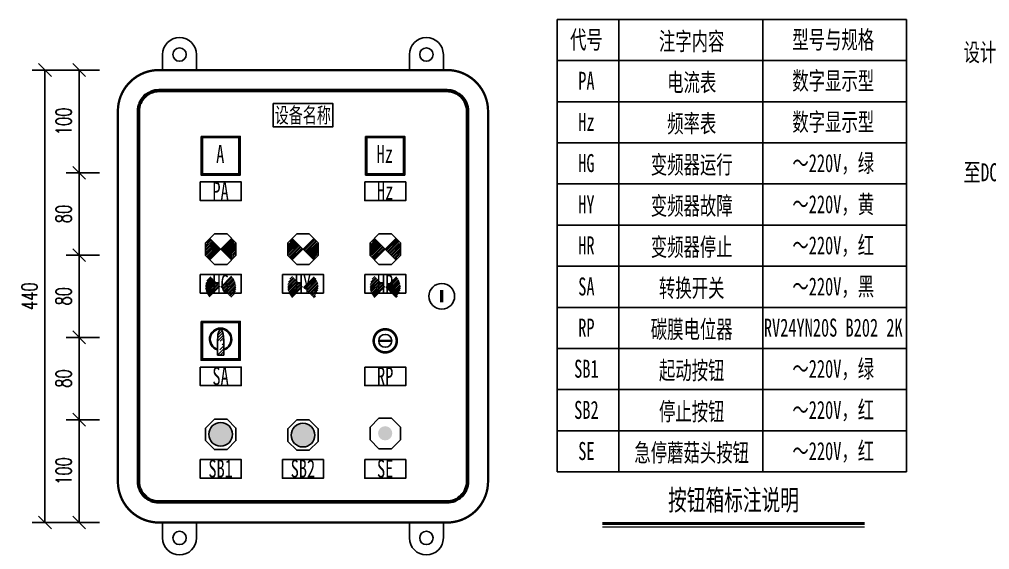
# Model space of a CAD drawing. Header units: millimetres. Extents: x 401220 to 2750366, y -101310 to 943175.
# Drawn here: x 812472 to 831342, y 648035 to 658346 of the extents above; entities that cross this region are included whole.
import ezdxf
from ezdxf.enums import TextEntityAlignment as Align

# ---------------------------------------------------------------- set-up
doc = ezdxf.new("R2010")
doc.units = ezdxf.units.MM
doc.linetypes.add('接地线', pattern=[1460, 500, 500, -200, 60, -200])
for name, color, linetype in [('1', 7, 'Continuous'), ('4', 1, 'Continuous'), ('文字', 7, 'Continuous'), ('标注-照明', 7, 'Continuous'), ('电气-接地设计-接地线', 3, '接地线')]:
    doc.layers.add(name, color=color, linetype=linetype)
doc.layers.add('CAXA0层', color=7, linetype='Continuous', lineweight=25)
doc.layers.add('SW', color=8, linetype='Continuous', lineweight=20)
doc.styles.add('DIM_FONT', font='txt.shx', dxfattribs={"width": 0.7, "bigfont": 'hzdx.shx'})
doc.styles.add('标准', font='NSimSun.ttf', dxfattribs={"width": 0.667})
doc.dimstyles.new('副本 DIM20', dxfattribs={"dimtxt": 300, "dimasz": 2, "dimexe": 250, "dimexo": 300, "dimgap": 150, "dimtad": 1, "dimdec": 4, "dimlfac": 0.05, "dimzin": 0, "dimdsep": 46, "dimtxsty": 'DIM_FONT', "dimblk1": '_DIMX', "dimblk2": '_DIMX', "dimsah": 1, "dimcen": 0.09, "dimadec": 0, "dimazin": 0, "dimtfac": 1, "dimtdec": 4, "dimtix": 1, "dimtmove": 2, "dimatfit": 3, "dimldrblk": '_DIMX', "dimfxl": 250, "dimtolj": 1, "dimtzin": 0, "dimarcsym": 0})

# ---------------------------------------------------------------- blocks, each defined once
blk = doc.blocks.new('_Oblique')
at = {"color": 0, "linetype": 'ByBlock', "lineweight": -2}
blk.add_line((-0.5, -0.5), (0.5, 0.5), dxfattribs=at)
blk = doc.blocks.new('*D47')
at = {"layer": '1', "color": 3, "linetype": 'ByBlock', "lineweight": -2}
for p, q in [((814028, 653762), (813383, 653762)), ((813633, 653762), (813633, 652162)), ((814028, 652162), (813383, 652162))]:
    blk.add_line(p, q, dxfattribs=at)
at = {"layer": 'Defpoints', "color": 0, "linetype": 'ByBlock'}
for p in [(814328, 653762), (813633, 652162), (814328, 652162)]:
    blk.add_point(p, dxfattribs=at)
at = {"layer": '1', "color": 3, "linetype": 'ByBlock', "lineweight": -2, "xscale": 250, "yscale": 250, "zscale": 250}
for p, rotation in [((813633, 653762), 90), ((813633, 652162), 270)]:
    blk.add_blockref('_Oblique', p, dxfattribs=dict(at, rotation=rotation))
at = {"layer": '1', "color": 7, "linetype": 'ByBlock', "insert": (813333, 652962), "char_height": 300, "attachment_point": 5, "rotation": 90, "style": 'DIM_FONT'}
blk.add_mtext('\\A1;80', dxfattribs=at)
blk = doc.blocks.new('_DIMX')
blk.add_line((-150, 0), (150, 0))
at = {"const_width": 50}
blk.add_lwpolyline([(-70, -70), (70, 70)], dxfattribs=at)
blk = doc.blocks.new('*D48')
at = {"layer": '1', "color": 3, "linetype": 'ByBlock', "lineweight": -2}
for p, q in [((813705, 657362), (812719, 657362)), ((812969, 657362), (812969, 648562)), ((813705, 648562), (812719, 648562))]:
    blk.add_line(p, q, dxfattribs=at)
at = {"layer": 'Defpoints', "color": 0, "linetype": 'ByBlock'}
for p in [(814005, 657362), (812969, 648562), (814005, 648562)]:
    blk.add_point(p, dxfattribs=at)
at = {"layer": '1', "color": 3, "linetype": 'ByBlock', "lineweight": -2, "xscale": 250, "yscale": 250, "zscale": 250}
for p, rotation in [((812969, 657362), 90), ((812969, 648562), 270)]:
    blk.add_blockref('_Oblique', p, dxfattribs=dict(at, rotation=rotation))
at = {"layer": '1', "color": 7, "linetype": 'ByBlock', "insert": (812669, 652962), "char_height": 300, "attachment_point": 5, "rotation": 90, "style": 'DIM_FONT'}
blk.add_mtext('\\A1;440', dxfattribs=at)
blk = doc.blocks.new('*D49')
at = {"layer": '1', "color": 3, "linetype": 'ByBlock', "lineweight": -2}
for p, q in [((814028, 657362), (813383, 657362)), ((813633, 657362), (813633, 655362)), ((814028, 655362), (813383, 655362))]:
    blk.add_line(p, q, dxfattribs=at)
at = {"layer": 'Defpoints', "color": 0, "linetype": 'ByBlock'}
for p in [(814328, 657362), (813633, 655362), (814328, 655362)]:
    blk.add_point(p, dxfattribs=at)
at = {"layer": '1', "color": 3, "linetype": 'ByBlock', "lineweight": -2, "xscale": 250, "yscale": 250, "zscale": 250}
for p, rotation in [((813633, 657362), 90), ((813633, 655362), 270)]:
    blk.add_blockref('_Oblique', p, dxfattribs=dict(at, rotation=rotation))
at = {"layer": '1', "color": 7, "linetype": 'ByBlock', "insert": (813333, 656362), "char_height": 300, "attachment_point": 5, "rotation": 90, "style": 'DIM_FONT'}
blk.add_mtext('\\A1;100', dxfattribs=at)
blk = doc.blocks.new('*D50')
at = {"layer": '1', "color": 3, "linetype": 'ByBlock', "lineweight": -2}
for p, q in [((813874, 655362), (813383, 655362)), ((813633, 653762), (813633, 655362)), ((813812, 653762), (813383, 653762))]:
    blk.add_line(p, q, dxfattribs=at)
at = {"layer": 'Defpoints', "color": 0, "linetype": 'ByBlock'}
for p in [(813633, 655362), (814174, 655362), (814112, 653762)]:
    blk.add_point(p, dxfattribs=at)
at = {"layer": '1', "color": 3, "linetype": 'ByBlock', "lineweight": -2, "xscale": 250, "yscale": 250, "zscale": 250}
for p, rotation in [((813633, 655362), 90), ((813633, 653762), 270)]:
    blk.add_blockref('_Oblique', p, dxfattribs=dict(at, rotation=rotation))
at = {"layer": '1', "color": 7, "linetype": 'ByBlock', "insert": (813333, 654562), "char_height": 300, "attachment_point": 5, "rotation": 90, "style": 'DIM_FONT'}
blk.add_mtext('\\A1;80', dxfattribs=at)
blk = doc.blocks.new('*D54')
at = {"layer": '1', "color": 3, "linetype": 'ByBlock', "lineweight": -2}
for p, q in [((814028, 650562), (813383, 650562)), ((813633, 648562), (813633, 650562)), ((814028, 648562), (813383, 648562))]:
    blk.add_line(p, q, dxfattribs=at)
at = {"layer": 'Defpoints', "color": 0, "linetype": 'ByBlock'}
for p in [(813633, 650562), (814328, 650562), (814328, 648562)]:
    blk.add_point(p, dxfattribs=at)
at = {"layer": '1', "color": 3, "linetype": 'ByBlock', "lineweight": -2, "xscale": 250, "yscale": 250, "zscale": 250}
for p, rotation in [((813633, 650562), 90), ((813633, 648562), 270)]:
    blk.add_blockref('_Oblique', p, dxfattribs=dict(at, rotation=rotation))
at = {"layer": '1', "color": 7, "linetype": 'ByBlock', "insert": (813333, 649562), "char_height": 300, "attachment_point": 5, "rotation": 90, "style": 'DIM_FONT'}
blk.add_mtext('\\A1;100', dxfattribs=at)
blk = doc.blocks.new('*D55')
at = {"layer": '1', "color": 3, "linetype": 'ByBlock', "lineweight": -2}
for p, q in [((813812, 652162), (813383, 652162)), ((813633, 652162), (813633, 650562)), ((813874, 650562), (813383, 650562))]:
    blk.add_line(p, q, dxfattribs=at)
at = {"layer": 'Defpoints', "color": 0, "linetype": 'ByBlock'}
for p in [(814112, 652162), (813633, 650562), (814174, 650562)]:
    blk.add_point(p, dxfattribs=at)
at = {"layer": '1', "color": 3, "linetype": 'ByBlock', "lineweight": -2, "xscale": 250, "yscale": 250, "zscale": 250}
for p, rotation in [((813633, 652162), 90), ((813633, 650562), 270)]:
    blk.add_blockref('_Oblique', p, dxfattribs=dict(at, rotation=rotation))
at = {"layer": '1', "color": 7, "linetype": 'ByBlock', "insert": (813333, 651362), "char_height": 300, "attachment_point": 5, "rotation": 90, "style": 'DIM_FONT'}
blk.add_mtext('\\A1;80', dxfattribs=at)

msp = doc.modelspace()

# ---------------------------------------------------------------- hatches: boundary and pattern name
at = {"linetype": 'ByBlock', "lineweight": 25}
h = msp.add_hatch(dxfattribs=at)
h.set_pattern_fill('ANSI31', color=3, scale=184.8, style=0)
h.set_pattern_definition([(45, (251984.85, 656072.426), (-16.3341666, 16.3341666), [])])
h.paths.add_polyline_path([(816387.21089, 653877.46513), (816178.30721, 654086.71597, 0.1991281417), (816091.53089, 653877.46513, 0.1986966109), (816177.96005, 653668.56145)])
h.paths.add_polyline_path([(816596.46173, 654086.36882), (816387.21089, 653877.46513), (816596.11457, 653668.21429, 0.1991281417), (816682.89089, 653877.46513, 0.1986966109)])
h = msp.add_hatch(dxfattribs=at)
h.set_pattern_fill('ANSI31', color=2, scale=184.8, style=0)
h.set_pattern_definition([(45, (254974.65, 656072.426), (-16.3341666, 16.3341666), [])])
h.paths.add_polyline_path([(817987.15644, 653877.46513), (817778.25275, 654086.71597, 0.1991281417), (817691.47644, 653877.46513, 0.1986966109), (817777.9056, 653668.56145)])
h.paths.add_polyline_path([(818196.40728, 654086.36882), (817987.15644, 653877.46513), (818196.06012, 653668.21429, 0.1991281417), (818282.83644, 653877.46513, 0.1986966109)])
h = msp.add_hatch(dxfattribs=at)
h.set_pattern_fill('ANSI31', color=1, scale=184.8, style=0)
h.set_pattern_definition([(45, (256574.703, 656072.426), (-16.3341666, 16.3341666), [])])
h.paths.add_polyline_path([(819587.21089, 653877.46513), (819378.30721, 654086.71597, 0.1991281417), (819291.53089, 653877.46513, 0.1986966109), (819377.96005, 653668.56145)])
h.paths.add_polyline_path([(819796.46173, 654086.36882), (819587.21089, 653877.46513), (819796.11457, 653668.21429, 0.1991281417), (819882.89089, 653877.46513, 0.1986966109)])
h = msp.add_hatch(dxfattribs=at)
h.set_pattern_fill('ANSI31', color=3, scale=184.8, style=0)
h.set_pattern_definition([(45, (251984.85, 655337.402), (-16.3341666, 16.3341666), [])])
h.paths.add_polyline_path([(816387.21089, 653142.44092), (816178.30721, 653351.69176, 0.1991281417), (816091.53089, 653142.44092, 0.1986966109), (816177.96005, 652933.53723)])
h.paths.add_polyline_path([(816596.46173, 653351.3446), (816387.21089, 653142.44092), (816596.11457, 652933.19008, 0.1991281417), (816682.89089, 653142.44092, 0.1986966109)])
h = msp.add_hatch(dxfattribs=at)
h.set_pattern_fill('ANSI31', color=2, scale=184.8, style=0)
h.set_pattern_definition([(45, (254974.65, 655337.402), (-16.3341666, 16.3341666), [])])
h.paths.add_polyline_path([(817987.15644, 653142.44092), (817778.25275, 653351.69176, 0.1991281417), (817691.47644, 653142.44092, 0.1986966109), (817777.9056, 652933.53723)])
h.paths.add_polyline_path([(818196.40728, 653351.3446), (817987.15644, 653142.44092), (818196.06012, 652933.19008, 0.1991281417), (818282.83644, 653142.44092, 0.1986966109)])
h = msp.add_hatch(dxfattribs=at)
h.set_pattern_fill('ANSI31', color=1, scale=184.8, style=0)
h.set_pattern_definition([(45, (256574.703, 655337.402), (-16.3341666, 16.3341666), [])])
h.paths.add_polyline_path([(819587.21089, 653142.44092), (819378.30721, 653351.69176, 0.1991281417), (819291.53089, 653142.44092, 0.1986966109), (819377.96005, 652933.53723)])
h.paths.add_polyline_path([(819796.46173, 653351.3446), (819587.21089, 653142.44092), (819796.11457, 652933.19008, 0.1991281417), (819882.89089, 653142.44092, 0.1986966109)])
at = {"layer": '文字', "linetype": 'ByBlock', "ltscale": 0.2}
h = msp.add_hatch(dxfattribs=at)
h.set_pattern_fill('ANSI31', color=0, scale=308, style=0)
h.set_pattern_definition([(45, (-2547717.383, 2025065.715), (-27.22361108, 27.22361108), [])])
edge = h.paths.add_edge_path()
edge.add_line((816448.16048, 651814.33577), (816448.16048, 652089.63379))
edge.add_line((816323.45738, 652089.63331), (816323.45738, 651814.33577))
edge.add_arc((815551.77602, 652089.63331), 896.38446, 359.999999998, 366.231131725)
edge.add_arc((815967.59812, 652135.03466), 478.09114, 6.231131717, 14.766974326)
edge.add_arc((816226.49087, 652203.27746), 210.3552, 14.766974338, 32.471625257)
edge.add_arc((816385.80893, 652304.66337), 21.51308, 32.471625271, 90.000000016)
edge.add_arc((816385.80893, 652304.66337), 21.51308, 90.000000007, 147.528374752)
edge.add_arc((816545.12699, 652203.27746), 210.3552, 147.528374742, 165.233025662)
edge.add_arc((816804.01974, 652135.03466), 478.09114, 165.233025662, 173.76886827)
edge.add_arc((817219.84184, 652089.63331), 896.38446, 173.768868275, 180.000000001)
edge.add_line((816323.45738, 651814.33577), (816448.16048, 651814.33577))
at = {"layer": '电气-接地设计-接地线', "linetype": 'ByBlock', "ltscale": 0.2}
h = msp.add_hatch(color=3, dxfattribs=at)
edge = h.paths.add_edge_path()
edge.add_arc((816387.21089, 650277.45999), 230.34819, 0, 360)
h = msp.add_hatch(color=1, dxfattribs=at)
edge = h.paths.add_edge_path()
edge.add_arc((817987.15644, 650261.94238), 230.34819, 0, 360)
h = msp.add_hatch(color=1, dxfattribs=at)
edge = h.paths.add_edge_path()
edge.add_arc((819585.81803, 650297.45843), 138.20891, 0, 360)

# ---------------------------------------------------------------- linework, layer by layer
at = {"color": 3, "linetype": 'ByBlock', "lineweight": 25}
for p, q in [((816596.46173, 654086.36882), (816177.96005, 653668.56145)), ((816596.11457, 653668.21429), (816178.30721, 654086.71597))]:
    msp.add_line(p, q, dxfattribs=at)
at = {"color": 2, "linetype": 'ByBlock', "lineweight": 25}
for p, q in [((818196.40728, 654086.36882), (817777.9056, 653668.56145)), ((818196.06012, 653668.21429), (817778.25275, 654086.71597))]:
    msp.add_line(p, q, dxfattribs=at)
at = {"color": 1, "linetype": 'ByBlock', "lineweight": 25}
for p, q in [((819796.46173, 654086.36882), (819377.96005, 653668.56145)), ((819796.11457, 653668.21429), (819378.30721, 654086.71597))]:
    msp.add_line(p, q, dxfattribs=at)
at = {"color": 0, "linetype": 'ByBlock', "lineweight": 25}
for p, q in [((816323.45738, 652089.63331), (816323.45738, 651814.33577)), ((816448.16048, 651814.33577), (816448.16048, 652089.63379)), ((816323.45738, 651814.33577), (816448.16048, 651814.33577))]:
    msp.add_line(p, q, dxfattribs=at)
at = {"color": 252, "linetype": 'ByBlock', "lineweight": 50}
for points in [[(815187.21089, 656961.63037, 0.4142135624), (814787.21089, 656561.63037)], [(821187.21089, 656561.63037, 0.4142135624), (820787.21089, 656961.63037)], [(814787.21089, 649361.63037, 0.4142135624), (815187.21089, 648961.63037)], [(820787.21089, 648961.63037, 0.4142135624), (821187.21089, 649361.63037)]]:
    msp.add_lwpolyline(points, format="xyb", dxfattribs=at)
for points in [[(815187.21089, 656961.63037), (820787.21089, 656961.63037)], [(814787.21089, 649361.63037), (814787.21089, 656561.63037)], [(821187.21089, 656561.63037), (821187.21089, 649361.63037)], [(820787.21089, 648961.63037), (815187.21089, 648961.63037)]]:
    msp.add_lwpolyline(points, dxfattribs=at)
at = {"color": 0, "linetype": 'ByBlock', "lineweight": 25}
for points in [[(817407.57794, 656711.63037), (818566.84384, 656711.63037), (818566.84384, 656255.60427), (817407.57794, 656255.60427)], [(815988.1469, 655186.15551), (816786.27488, 655186.15551), (816786.27488, 654823.33575), (815988.1469, 654823.33575)], [(819188.1469, 655186.15808), (819986.27488, 655186.15808), (819986.27488, 654823.33832), (819188.1469, 654823.33832)], [(815988.1469, 653386.15551), (816786.27488, 653386.15551), (816786.27488, 653023.33575), (815988.1469, 653023.33575)], [(817588.09244, 653386.15551), (818386.22043, 653386.15551), (818386.22043, 653023.33575), (817588.09244, 653023.33575)], [(819188.1469, 653386.15551), (819986.27488, 653386.15551), (819986.27488, 653023.33575), (819188.1469, 653023.33575)], [(816004.63567, 652471.39384), (816767.07027, 652471.39384), (816767.07027, 651719.12191), (816004.63567, 651719.12191)], [(815988.1469, 651586.15551), (816786.27488, 651586.15551), (816786.27488, 651223.33575), (815988.1469, 651223.33575)], [(819188.1469, 651586.15808), (819986.27488, 651586.15808), (819986.27488, 651223.33832), (819188.1469, 651223.33832)], [(815988.1469, 649786.15551), (816786.27488, 649786.15551), (816786.27488, 649423.33575), (815988.1469, 649423.33575)], [(817588.09244, 649786.15808), (818386.22043, 649786.15808), (818386.22043, 649423.33832), (817588.09244, 649423.33832)], [(819188.1469, 649786.15808), (819986.27488, 649786.15808), (819986.27488, 649423.33832), (819188.1469, 649423.33832)]]:
    msp.add_lwpolyline(points, close=True, dxfattribs=at)
at = {"color": 6, "linetype": 'ByBlock', "lineweight": 25}
for points in [[(816004.63567, 656071.39384), (816767.07027, 656071.39384), (816767.07027, 655319.12191), (816004.63567, 655319.12191)], [(819204.63567, 656071.39641), (819967.07027, 656071.39641), (819967.07027, 655319.12448), (819204.63567, 655319.12448)]]:
    msp.add_lwpolyline(points, close=True, dxfattribs=at)
at = {"color": 3, "linetype": 'ByBlock', "lineweight": 25}
msp.add_lwpolyline([(816264.73622, 654173.14513), (816091.53089, 653999.9398), (816091.53089, 653754.99047), (816264.73622, 653581.78513), (816509.68555, 653581.78513), (816682.89089, 653754.99047), (816682.89089, 653999.9398), (816509.68555, 654173.14513)], close=True, dxfattribs=at)
at = {"color": 2, "linetype": 'ByBlock', "lineweight": 25}
msp.add_lwpolyline([(817864.68177, 654173.14513), (817691.47644, 653999.9398), (817691.47644, 653754.99047), (817864.68177, 653581.78513), (818109.6311, 653581.78513), (818282.83644, 653754.99047), (818282.83644, 653999.9398), (818109.6311, 654173.14513)], close=True, dxfattribs=at)
at = {"color": 1, "linetype": 'ByBlock', "lineweight": 25}
msp.add_lwpolyline([(819464.73622, 654173.14513), (819291.53089, 653999.9398), (819291.53089, 653754.99047), (819464.73622, 653581.78513), (819709.68555, 653581.78513), (819882.89089, 653754.99047), (819882.89089, 653999.9398), (819709.68555, 654173.14513)], close=True, dxfattribs=at)
at = {"color": 3, "linetype": 'ByBlock', "const_width": 64}
msp.add_lwpolyline([(820687.46714, 653081.45103), (820687.46714, 652845.48673)], dxfattribs=at)
at = {"color": 0, "linetype": 'ByBlock', "lineweight": 25}
msp.add_lwpolyline([(816448.16048, 652089.63331), (816442.86476, 652186.92644), (816429.89813, 652256.89456, 0.077405152), (816403.9586, 652316.21335), (816385.80893, 652326.17644), (816367.65926, 652316.21335), (816341.71973, 652256.89456, 0.0372618705), (816328.7531, 652186.92644), (816323.45738, 652089.63331)], format="xyb", dxfattribs=at)
at = {"linetype": 'ByBlock', "lineweight": 25}
for points in [[(816264.73622, 650573.14256), (816091.53089, 650399.93723), (816091.53089, 650154.9879), (816264.73622, 649981.78256), (816509.68555, 649981.78256), (816682.89089, 650154.9879), (816682.89089, 650399.93723), (816509.68555, 650573.14256)], [(817864.68177, 650557.62496), (817691.47644, 650384.41962), (817691.47644, 650139.47029), (817864.68177, 649966.26496), (818109.6311, 649966.26496), (818282.83644, 650139.47029), (818282.83644, 650384.41962), (818109.6311, 650557.62496)], [(819464.73622, 650588.66531), (819291.53089, 650415.45998), (819291.53089, 650170.51065), (819464.73622, 649997.30531), (819709.68555, 649997.30531), (819882.89089, 650170.51065), (819882.89089, 650415.45998), (819709.68555, 650588.66531)]]:
    msp.add_lwpolyline(points, close=True, dxfattribs=at)
at = {"color": 3, "linetype": 'ByBlock'}
for start, end in [(90, 270), (270, 90)]:
    msp.add_arc((820687.21089, 652961.63037), 250, start, end, dxfattribs=at)
at = {"color": 0, "linetype": 'ByBlock', "lineweight": 25}
for radius, start, end in [(216.4831, 286.73947867, 253.26052133), (200.7336, 288.09650246, 251.90349754)]:
    msp.add_arc((816385.80893, 652125.44284), radius, start, end, dxfattribs=at)
at = {"layer": '1', "color": 3, "const_width": 50}
msp.add_lwpolyline([(819362.21089, 652095.25787, 1), (819812.21089, 652095.25787, 1)], format="xyb", close=True, dxfattribs=at)
at = {"layer": '1', "color": 3, "const_width": 45}
msp.add_lwpolyline([(819461.06531, 652095.25787), (819713.35646, 652095.25787)], dxfattribs=at)
at = {"layer": '1', "color": 3}
msp.add_circle((819587.21089, 652095.25787), 126.14558, dxfattribs=at)
at = {"layer": '4', "color": 0, "linetype": 'ByBlock'}
for p, q in [((815257.21089, 657661.63037), (815257.21089, 657361.63037)), ((815917.21089, 657661.63037), (815917.21089, 657361.63037)), ((820057.21089, 657661.63037), (820057.21089, 657361.63037)), ((820717.21089, 657661.63037), (820717.21089, 657361.63037)), ((815257.21089, 648261.63037), (815257.21089, 648561.63037)), ((815917.21089, 648261.63037), (815917.21089, 648561.63037)), ((820057.21089, 648261.63037), (820057.21089, 648561.63037)), ((820717.21089, 648261.63037), (820717.21089, 648561.63037))]:
    msp.add_line(p, q, dxfattribs=at)
at = {"layer": '4', "color": 0, "linetype": 'ByBlock', "const_width": 45}
for points in [[(815187.21089, 657361.63037, 0.4142135624), (814387.21089, 656561.63037)], [(821587.21089, 656561.63037, 0.4142135624), (820787.21089, 657361.63037)], [(814387.21089, 649361.63037, 0.4142135624), (815187.21089, 648561.63037)], [(820787.21089, 648561.63037, 0.4142135624), (821587.21089, 649361.63037)]]:
    msp.add_lwpolyline(points, format="xyb", dxfattribs=at)
for points in [[(815187.21089, 657361.63037), (820787.21089, 657361.63037)], [(814387.21089, 649361.63037), (814387.21089, 656561.63037)], [(821587.21089, 656561.63037), (821587.21089, 649361.63037)], [(820787.21089, 648561.63037), (815187.21089, 648561.63037)]]:
    msp.add_lwpolyline(points, dxfattribs=at)
at = {"layer": '4', "color": 0, "linetype": 'ByBlock'}
for centre in [(815587.21089, 657661.63037), (820387.21089, 657661.63037), (815587.21089, 648261.63037), (820387.21089, 648261.63037)]:
    msp.add_circle(centre, 130, dxfattribs=at)
for centre, start, end in [((815587.21089, 657661.63037), 0, 180), ((820387.21089, 657661.63037), 0, 180), ((815587.21089, 648261.63037), 180, 0), ((820387.21089, 648261.63037), 180, 0)]:
    msp.add_arc(centre, 330, start, end, dxfattribs=at)
at = {"layer": 'CAXA0层', "color": 2, "linetype": 'ByBlock', "lineweight": 40}
msp.add_line((823812.88057, 648544.37474), (828911.02586, 648544.37474), dxfattribs=at)
at = {"layer": 'CAXA0层', "color": 2, "linetype": 'ByBlock', "lineweight": 0}
msp.add_line((823812.88057, 648478.89182), (828911.02586, 648478.89182), dxfattribs=at)
at = {"layer": 'SW', "color": 7, "linetype": 'ByBlock', "lineweight": 25}
for p, q in [((822928.54169, 658346.10339), (824128.54169, 658346.10339)), ((822928.54169, 657546.10339), (822928.54169, 658346.10339)), ((824128.54169, 658346.10339), (826928.54169, 658346.10339)), ((824128.54169, 657546.10339), (824128.54169, 658346.10339)), ((826928.54169, 657546.10339), (826928.54169, 658346.10339)), ((826928.54169, 658346.10339), (829728.54169, 658346.10339)), ((829728.54169, 657546.10339), (829728.54169, 658346.10339)), ((822928.54169, 657546.10339), (824128.54169, 657546.10339)), ((822928.54169, 656746.10339), (822928.54169, 657546.10339)), ((824128.54169, 657546.10339), (826928.54169, 657546.10339)), ((824128.54169, 656746.10339), (824128.54169, 657546.10339)), ((826928.54169, 656746.10339), (826928.54169, 657546.10339)), ((826928.54169, 657546.10339), (829728.54169, 657546.10339)), ((829728.54169, 656746.10339), (829728.54169, 657546.10339)), ((829728.54169, 656746.10339), (829728.54169, 657546.10339)), ((822928.54169, 656746.10339), (824128.54169, 656746.10339)), ((822928.54169, 655946.10339), (822928.54169, 656746.10339)), ((824128.54169, 656746.10339), (826928.54169, 656746.10339)), ((824128.54169, 655946.10339), (824128.54169, 656746.10339)), ((826928.54169, 656746.10339), (829728.54169, 656746.10339)), ((826928.54169, 655946.10339), (826928.54169, 656746.10339)), ((829728.54169, 655946.10339), (829728.54169, 656746.10339)), ((829728.54169, 655946.10339), (829728.54169, 656746.10339)), ((822928.54169, 655146.10339), (822928.54169, 655946.10339)), ((822928.54169, 655946.10339), (824128.54169, 655946.10339)), ((824128.54169, 655146.10339), (824128.54169, 655946.10339)), ((824128.54169, 655946.10339), (826928.54169, 655946.10339)), ((826928.54169, 655146.10339), (826928.54169, 655946.10339)), ((826928.54169, 655946.10339), (829728.54169, 655946.10339)), ((829728.54169, 655146.10339), (829728.54169, 655946.10339)), ((829728.54169, 655146.10339), (829728.54169, 655946.10339)), ((822928.54169, 655146.10339), (824128.54169, 655146.10339)), ((822928.54169, 654346.10339), (822928.54169, 655146.10339)), ((824128.54169, 655146.10339), (826928.54169, 655146.10339)), ((824128.54169, 654346.10339), (824128.54169, 655146.10339)), ((826928.54169, 654346.10339), (826928.54169, 655146.10339)), ((826928.54169, 655146.10339), (829728.54169, 655146.10339)), ((829728.54169, 654346.10339), (829728.54169, 655146.10339)), ((829728.54169, 654346.10339), (829728.54169, 655146.10339)), ((822928.54169, 654346.10339), (824128.54169, 654346.10339)), ((822928.54169, 653546.10339), (822928.54169, 654346.10339)), ((824128.54169, 654346.10339), (826928.54169, 654346.10339)), ((824128.54169, 653546.10339), (824128.54169, 654346.10339)), ((826928.54169, 653546.10339), (826928.54169, 654346.10339)), ((826928.54169, 654346.10339), (829728.54169, 654346.10339)), ((829728.54169, 653546.10339), (829728.54169, 654346.10339)), ((829728.54169, 653546.10339), (829728.54169, 654346.10339)), ((822928.54169, 653546.10339), (824128.54169, 653546.10339)), ((822928.54169, 652746.10339), (822928.54169, 653546.10339)), ((824128.54169, 653546.10339), (826928.54169, 653546.10339)), ((824128.54169, 652746.10339), (824128.54169, 653546.10339)), ((826928.54169, 652746.10339), (826928.54169, 653546.10339)), ((826928.54169, 653546.10339), (829728.54169, 653546.10339)), ((829728.54169, 652746.10339), (829728.54169, 653546.10339)), ((829728.54169, 652746.10339), (829728.54169, 653546.10339)), ((822928.54169, 652746.10339), (824128.54169, 652746.10339)), ((822928.54169, 651946.10339), (822928.54169, 652746.10339)), ((824128.54169, 652746.10339), (826928.54169, 652746.10339)), ((824128.54169, 651946.10339), (824128.54169, 652746.10339)), ((826928.54169, 652746.10339), (829728.54169, 652746.10339)), ((826928.54169, 651946.10339), (826928.54169, 652746.10339)), ((829728.54169, 651946.10339), (829728.54169, 652746.10339)), ((829728.54169, 651946.10339), (829728.54169, 652746.10339)), ((822928.54169, 651146.10339), (822928.54169, 651946.10339)), ((822928.54169, 651946.10339), (824128.54169, 651946.10339)), ((824128.54169, 651146.10339), (824128.54169, 651946.10339)), ((824128.54169, 651946.10339), (826928.54169, 651946.10339)), ((826928.54169, 651146.10339), (826928.54169, 651946.10339)), ((826928.54169, 651946.10339), (829728.54169, 651946.10339)), ((829728.54169, 651146.10339), (829728.54169, 651946.10339)), ((829728.54169, 651146.10339), (829728.54169, 651946.10339)), ((822928.54169, 651146.10339), (824128.54169, 651146.10339)), ((822928.54169, 650346.10339), (822928.54169, 651146.10339)), ((824128.54169, 651146.10339), (826928.54169, 651146.10339)), ((824128.54169, 650346.10339), (824128.54169, 651146.10339)), ((826928.54169, 651146.10339), (829728.54169, 651146.10339)), ((826928.54169, 650346.10339), (826928.54169, 651146.10339)), ((829728.54169, 650346.10339), (829728.54169, 651146.10339)), ((822928.54169, 650346.10339), (824128.54169, 650346.10339)), ((822928.54169, 649546.10339), (822928.54169, 650346.10339)), ((824128.54169, 650346.10339), (826928.54169, 650346.10339)), ((824128.54169, 649546.10339), (824128.54169, 650346.10339)), ((826928.54169, 650346.10339), (829728.54169, 650346.10339)), ((826928.54169, 649546.10339), (826928.54169, 650346.10339)), ((829728.54169, 649546.10339), (829728.54169, 650346.10339)), ((829728.54169, 649546.10339), (829728.54169, 650346.10339)), ((822928.54169, 649546.10339), (824128.54169, 649546.10339)), ((824128.54169, 649546.10339), (826928.54169, 649546.10339)), ((826928.54169, 649546.10339), (829728.54169, 649546.10339))]:
    msp.add_line(p, q, dxfattribs=at)
at = {"layer": '标注-照明', "color": 6, "linetype": 'ByBlock'}
for points in [[(816030.99293, 656051.61121), (816740.62493, 656051.61121), (816740.62493, 655341.97921), (816030.99293, 655341.97921)], [(819230.99293, 656051.61379), (819940.62493, 656051.61379), (819940.62493, 655341.98179), (819230.99293, 655341.98179)]]:
    msp.add_lwpolyline(points, close=True, dxfattribs=at)
at = {"layer": '标注-照明', "color": 0, "linetype": 'ByBlock'}
msp.add_lwpolyline([(816030.99293, 652451.61121), (816740.62493, 652451.61121), (816740.62493, 651741.97921), (816030.99293, 651741.97921)], close=True, dxfattribs=at)
at = {"layer": '电气-接地设计-接地线', "color": 3, "linetype": 'ByBlock', "ltscale": 0.2}
msp.add_circle((816387.21089, 650277.45999), 230.34819, dxfattribs=at)
at = {"layer": '电气-接地设计-接地线', "color": 1, "linetype": 'ByBlock', "ltscale": 0.2}
msp.add_circle((817987.15644, 650261.94238), 230.34819, dxfattribs=at)

# ---------------------------------------------------------------- texts
at = {"layer": 'SW', "color": 7, "linetype": 'ByBlock', "lineweight": 25, "style": '标准', "width": 0.667}
for s, height, p in [('代号', 350, (823499.87068, 657777.01683)), ('型号与规格', 350, (828300.67274, 657777.01683)), ('注字内容', 350, (825547.80995, 657746.10339)), ('PA', 350, (823499.87068, 656977.01683)), ('电流表', 350, (825547.80995, 656946.10339)), ('数字显示型', 350, (828300.67274, 656977.01683)), ('设备名称', 300, (817984.35275, 656333.36787)), ('Hz', 350, (823499.87068, 656177.01683)), ('频率表', 350, (825547.80995, 656146.10339)), ('数字显示型', 350, (828300.67274, 656177.01683)), ('A', 350, (816378.05469, 655554.36177)), ('Hz', 350, (819578.05469, 655554.36435)), ('HG', 350, (823499.87068, 655377.01683)), ('变频器运行', 350, (825547.80995, 655346.10339)), ('～220V，绿', 350, (828300.67274, 655377.01683)), ('PA', 350, (816384.50606, 654835.53078)), ('Hz', 350, (819584.50606, 654835.53335)), ('～220V，黄', 350, (828300.67274, 654577.01683)), ('HY', 350, (823499.87068, 654577.01683)), ('变频器故障', 350, (825547.80995, 654546.10339)), ('HR', 350, (823499.87068, 653777.01683)), ('变频器停止', 350, (825547.80995, 653746.10339)), ('～220V，红', 350, (828300.67274, 653777.01683)), ('HG', 350, (816385.85297, 653035.53335)), ('HY', 350, (817985.79852, 653035.53335)), ('HR', 350, (819585.85297, 653035.53335)), ('SA', 350, (823499.87068, 652977.01683)), ('转换开关', 350, (825547.80995, 652946.10339)), ('～220V，黑', 350, (828300.67274, 652977.01683)), ('RP', 350, (823499.87068, 652177.01683)), ('碳膜电位器', 350, (825547.80995, 652146.10339)), ('RV24YN20S B202 2K', 350, (828300.67274, 652177.01683)), ('～220V，绿', 350, (828300.67274, 651377.01683)), ('SA', 350, (816384.50606, 651235.53078)), ('RP', 350, (819585.85297, 651235.53335)), ('SB1', 350, (823499.87068, 651377.01683)), ('起动按钮', 350, (825547.80995, 651346.10339)), ('SB2', 350, (823499.87068, 650577.01683)), ('停止按钮', 350, (825547.80995, 650546.10339)), ('～220V，红', 350, (828300.67274, 650577.01683)), ('SE', 350, (823499.87068, 649777.01683)), ('急停蘑菇头按钮', 350, (825547.80995, 649746.10339)), ('～220V，红', 350, (828300.67274, 649777.01683)), ('SB1', 350, (816385.85297, 649435.53078)), ('SB2', 350, (817985.79852, 649435.53335)), ('SE', 350, (819585.85297, 649435.53335))]:
    msp.add_text(s, height=height, dxfattribs=at).set_placement(p, align=Align.CENTER)
at = {"layer": 'SW', "color": 2, "linetype": 'ByBlock', "lineweight": 25, "style": '标准', "width": 0.667}
msp.add_text('按钮箱标注说明', height=400, dxfattribs=at).set_placement((826361.72549, 648799.38877), align=Align.CENTER)
at = {"layer": 'SW', "color": 0, "linetype": 'ByBlock', "lineweight": 25, "insert": (830834.78307, 657881.75951), "char_height": 350, "width": 17631.4624727, "attachment_point": 1, "style": '标准'}
msp.add_mtext('设计说明：\\P{\\W0.7;    1、\\W0.667;\\C7;本型号按钮箱共有}7{\\C7;个，其代号详见电动机代号替换表。\\P\\W0.7;\\C0;    2、\\W0.667;\\C7;按钮箱均为聚碳酸酯材质，透明盖，加双层门双层板，防护等级IP54。\\W0.7;\\C0;\\P    3、本方案通过变频器I/O卡扩展一对模拟量输出口引至DCS显示频率和电流，亦可通过柜内增加分流器扩展模拟量引至DCS。\\P    4、\\W0.667;\\C7;输入滤波器、输入输出电抗器、操作面板、\\W0.7;\\C0;扩展I/O卡等附件由变频器厂家成套供货，并选择带涂层的PCB板\\W0.667;\\C7;。\\P\\W0.7;\\C0;    5、\\W0.667;\\C7;本控制原理图作为参考，电气设备成套商根据不同变频器型号进行深化设计。}', dxfattribs=at)

# ---------------------------------------------------------------- dimensions: what is measured, and where the dimension line sits
at = {"layer": '1', "color": 0, "linetype": 'ByBlock'}
for base, p1, p2, angle, picture, middle in [((812968.84503, 648561.63037), (814005.36986, 657361.63037), (814005.36986, 648561.63037), 90, '*D48', (812668.84503, 652961.63037)), ((813632.8575, 655361.63037), (814328.48682, 657361.63037), (814328.48682, 655361.63037), 90, '*D49', (813332.8575, 656361.63037)), ((813632.8575, 655361.63037), (814111.55425, 653761.63037), (814173.63186, 655361.63037), 90, '*D50', (813332.8575, 654561.63037)), ((813632.8575, 652161.63037), (814328.48682, 653761.63037), (814328.48682, 652161.63037), 90, '*D47', (813332.8575, 652961.63037)), ((813632.8575, 650561.63037), (814111.55425, 652161.63037), (814173.63186, 650561.63037), 270, '*D55', (813332.8575, 651361.63037)), ((813632.8575, 650561.63037), (814328.48682, 648561.63037), (814328.48682, 650561.63037), 270, '*D54', (813332.8575, 649561.63037))]:
    dim = msp.add_linear_dim(base=base, p1=p1, p2=p2, angle=angle, dimstyle='副本 DIM20', override={"dimasz": 250, "dimblk1": 'Oblique', "dimblk2": 'Oblique'}, dxfattribs=at)
    dim.commit()
    dim.dimension.update_dxf_attribs({"geometry": picture, "text_midpoint": middle})

doc.saveas('drawing.dxf')
